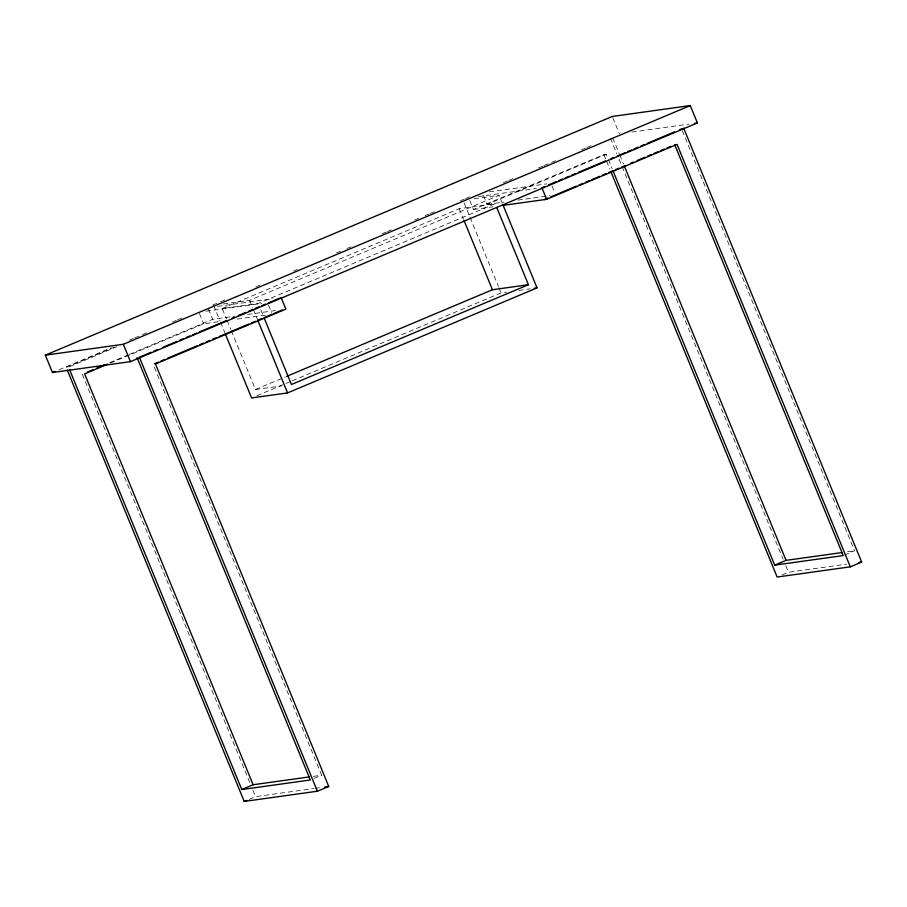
<?xml version="1.0" encoding="UTF-8"?>
<svg xmlns="http://www.w3.org/2000/svg" width="907" height="907" viewBox="0 0 907 907"><rect width="100%" height="100%" fill="white"/><g stroke="black" fill="none" stroke-linecap="round" stroke-linejoin="round"><path stroke-width="0.68" stroke-dasharray="4.54 3.4" d="M58.989 369.773L111.119 347.823M129.361 340.148L133.272 338.492M134.576 337.948L141.095 335.205M142.399 334.66L148.918 331.917M172.375 322.03L176.287 320.386M177.591 319.842L184.11 317.099M212.782 305.024L219.29 302.28M220.594 301.725L227.113 298.981M255.785 286.918L262.304 284.174M293.585 271L297.496 269.356M336.588 252.894L340.499 251.239M347.018 248.495L350.93 246.851M382.21 233.677L386.121 232.033M387.425 231.489L391.325 229.845M414.794 219.959L418.694 218.315M425.213 215.571L429.124 213.927M430.428 213.383L434.34 211.728M460.405 200.753L464.316 199.109M465.62 198.565L472.139 195.821M503.419 182.647L507.319 181.003M508.623 180.448L515.142 177.704M538.599 167.829L542.511 166.185M543.815 165.63L550.334 162.886M551.637 162.342L555.549 160.698M581.614 149.723L585.525 148.079M586.829 147.524L593.337 144.78M114.316 347.154L66.211 367.414L68.535 367.086L116.776 346.769M222.226 308.505L459.203 208.723L495.188 203.712L258.212 303.494L222.226 308.505L226.512 318.958M223.303 303.992L249.606 300.33L499.054 195.3L502.263 203.123M109.679 362.687L127.932 355M129.236 354.444L212.691 319.309L234.924 316.203M469.792 200.492L473.477 209.494L603.881 154.598L606.205 154.269L607.815 158.192M110.495 362.993L203.678 323.754L219.063 321.611M483.454 195.402L487.138 204.404L606.205 154.269M231.33 330.726L255.445 389.522L285.399 376.915M256.806 395.735L290.762 381.439M292.077 380.883L501.038 292.904L506.571 292.133M249.255 799.305L255.547 796.652L313.539 788.568M782.174 574.913L788.466 572.26L846.458 564.177M314.094 778.376L321.656 775.202L153.147 364.331M844.496 555.05L854.575 550.81L681.327 128.363M631.941 132.059L689.037 124.1M489.395 191.853L546.728 183.86M478.397 196.581L536.388 188.497M474.134 198.769L499.054 195.3M487.138 204.404L503.929 202.057M517.908 200.107L550.084 195.629M473.477 209.494L492.932 206.785M217.612 306.385L272.837 298.686M205.923 311.214L261.862 303.414M247.418 314.468L277.984 310.205M237.237 319.083L266.613 314.978M519.031 290.387L530.107 288.845M255.445 389.522L281.748 385.86M847.591 551.785L854.575 550.81M313.266 776.369L321.656 775.202M314.922 788.376L320.443 787.605M612.792 117.683L619.413 133.805M612.792 137.921L619.232 153.612M619.764 154.927L623.517 164.076M610.468 138.249L616.907 153.929M619.05 159.167L783.104 559.188M785.791 565.719L788.466 572.26M608.348 159.507L612.1 168.668M603.881 154.598L606.023 159.825M606.556 161.129L609.776 168.985M551.989 185.844L554.619 192.273M464.135 202.919L469.486 215.957M470.019 217.261L498.362 286.385M498.895 287.689L501.038 292.904M459.203 208.723L463.488 219.177M268.517 305.205L271.681 312.915M260.887 310.024L263.03 315.251M249.606 300.33L252.815 308.153M253.348 309.457L257.622 319.888M227.045 320.273L230.797 329.411M213.61 305.342L220.027 320.999M220.56 322.302L224.845 332.733M208.474 309.015L212.691 319.309M199.449 313.471L203.678 323.754M82.299 374.206L250.185 783.569M252.872 790.11L255.547 796.652"/><path stroke-width="1.36" d="M45.35 355.159L612.293 116.447L690.261 105.575L697.381 122.933L130.449 361.655L52.47 372.516L45.35 355.159L123.329 344.286L690.261 105.575M52.47 372.516L55.078 371.428M87.514 372.017L92.729 369.818M96.641 368.174L104.464 364.875M107.91 364.081L84.612 373.888L253.121 784.748L309.072 776.959M151.095 352.279L139.383 357.211L317.393 791.221L328.731 786.448L155.471 364.013L285.864 309.106L281.125 297.53M153.691 351.19L157.591 349.546M162.795 347.358L177.092 341.327M179.699 340.238L183.599 338.594M186.196 337.495L190.096 335.862M192.703 334.762L196.604 333.118M199.2 332.03L226.512 320.522M231.704 318.334L234.312 317.246M238.212 315.602L246.012 312.314M248.609 311.214L252.52 309.582M255.116 308.482L259.017 306.838M261.613 305.738L265.513 304.106M268.121 303.006L279.821 298.074M544.517 186.627L541.91 187.726L546.66 199.302L677.053 144.394L850.312 566.83L861.65 562.057L683.651 128.046M548.418 184.983L556.218 181.706M558.814 180.606L562.714 178.962M565.322 177.863L569.222 176.23M571.818 175.13L575.718 173.486M578.326 172.398L605.627 160.89M610.83 158.702L613.427 157.614M617.327 155.97L625.138 152.682M627.735 151.582L631.635 149.95M634.231 148.85L638.143 147.206M640.739 146.118L644.639 144.474M647.235 143.374L674.547 131.878M679.751 129.69L682.347 128.59M154.439 363.786L158.328 362.154M160.913 361.065L164.802 359.433M167.387 358.344L197.148 345.805M199.733 344.717L203.621 343.084M206.206 341.996L210.095 340.363M212.68 339.263L216.558 337.631M219.154 336.542L248.915 324.014M251.5 322.926L255.389 321.282M257.973 320.194L261.851 318.561M264.447 317.473L272.202 314.207M273.472 313.675L282.281 309.956M544.336 199.619L548.111 198.032M550.64 196.966L554.415 195.379M555.674 194.846L576.387 186.128M578.972 185.039L582.85 183.407M585.446 182.318L589.323 180.674M591.908 179.586L599.674 176.321M602.259 175.232L606.148 173.6M608.733 172.511L612.622 170.867M615.207 169.779L619.084 168.146M621.68 167.058L625.558 165.425M630.739 163.237L633.324 162.149M637.202 160.516L644.968 157.251M647.553 156.163L651.441 154.53M654.026 153.43L657.915 151.798M660.5 150.709L664.378 149.077M666.974 147.988L670.851 146.356M286.703 376.36L492.433 289.741L528.418 284.719L496.798 207.624M528.418 284.719L291.442 384.5L264.107 317.858M225.378 334.037L251.59 397.935L287.576 392.924L537.023 287.882L502.795 204.426M69.601 369.705L241.784 789.532L253.121 784.748M613.177 171.276L774.703 565.14L786.052 560.367L841.991 552.567M67.277 370.022L244.21 801.425L246.727 800.359M694.603 123.329L697.381 122.933M502.659 205.435L546.66 199.302M534.257 288.267L537.023 287.882M774.703 565.14L843.238 555.583L674.729 144.712M858.884 562.442L861.65 562.057M850.312 566.83L777.129 577.033L610.853 171.593M241.784 789.532L310.319 779.975L137.059 357.528M324.581 787.027L328.731 786.448M244.21 801.425L317.393 791.221M624.594 166.695L786.052 560.367M464.021 220.48L492.433 289.741M258.155 321.191L287.576 392.924M123.329 344.286L130.449 361.655"/></g></svg>
